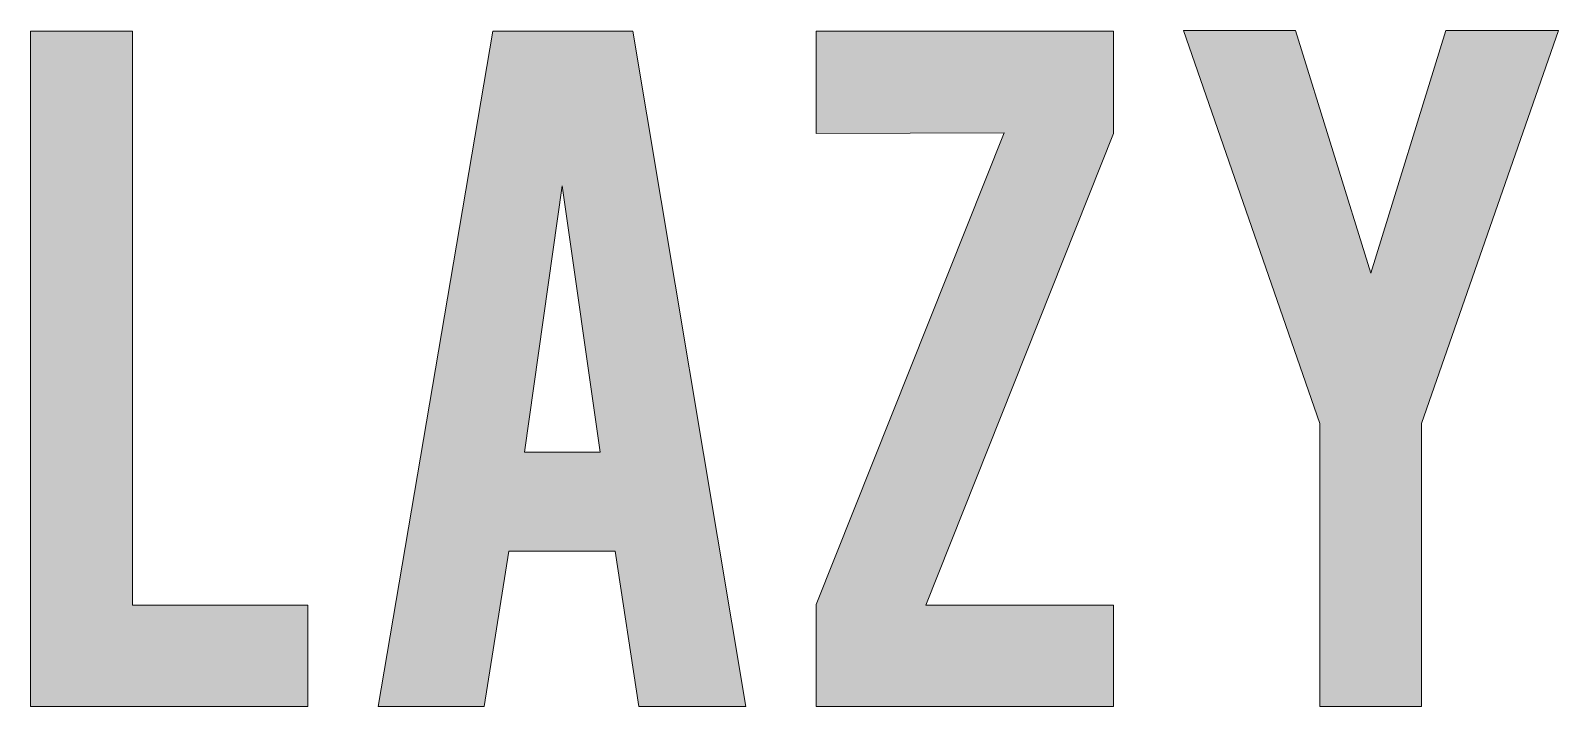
# Model space of a CAD drawing. Header units: inches. Extents: x 241 to 713, y -327 to -200.
# Drawn here: x 240.7 to 385.7, y -290.2 to -226.1 of the extents above; entities that cross this region are included whole.
import ezdxf

# ---------------------------------------------------------------- set-up
doc = ezdxf.new("R2010")
doc.units = ezdxf.units.IN
doc.header["$MEASUREMENT"] = 0
doc.layers.add('Text', color=7, linetype='Continuous')

# ---------------------------------------------------------------- blocks, each defined once
blk = doc.blocks.new('block 6')
at = {"layer": 'Text', "true_color": 0xff6700}
h = blk.add_hatch(color=30, dxfattribs=at)
h.dxf.hatch_style = 2
h.paths.add_polyline_path([(267, -290.25), (240.67, -290.25), (240.67, -226.18), (250.33, -226.18), (250.33, -280.64), (267, -280.64)])
h = blk.add_hatch(color=30, dxfattribs=at)
h.dxf.hatch_style = 2
h.paths.add_polyline_path([(286.06, -275.52), (283.71, -290.25), (273.65, -290.25), (284.54, -226.18), (297.84, -226.18), (308.57, -290.25), (298.41, -290.25), (296.15, -275.52)])
h.paths.add_polyline_path([(291.14, -240.85), (287.56, -266.11), (294.72, -266.11)])
h = blk.add_hatch(color=30, dxfattribs=at)
h.dxf.hatch_style = 2
h.paths.add_polyline_path([(343.45, -226.18), (343.45, -235.89), (325.65, -280.64), (343.45, -280.64), (343.45, -290.25), (315.22, -290.25), (315.22, -280.58), (333.07, -235.84), (315.22, -235.89), (315.22, -226.18)])
h = blk.add_hatch(color=30, dxfattribs=at)
h.dxf.hatch_style = 2
h.paths.add_polyline_path([(363.04, -263.4), (350.1, -226.12), (360.73, -226.12), (367.89, -249.14), (375, -226.12), (385.69, -226.12), (372.7, -263.4), (372.7, -290.25), (363.04, -290.25)])
at = {"layer": 'Text', "lineweight": 0}
for points in [[(267, -290.25), (240.67, -290.25), (240.67, -226.18), (250.33, -226.18), (250.33, -280.64), (267, -280.64), (267, -290.25)], [(286.06, -275.52), (283.71, -290.25), (273.65, -290.25), (284.54, -226.18), (297.84, -226.18), (308.57, -290.25), (298.41, -290.25), (296.15, -275.52), (286.06, -275.52)], [(343.45, -226.18), (343.45, -235.89), (325.65, -280.64), (343.45, -280.64), (343.45, -290.25), (315.22, -290.25), (315.22, -280.58), (333.07, -235.84), (315.22, -235.89), (315.22, -226.18), (343.45, -226.18)], [(363.04, -263.4), (350.1, -226.12), (360.73, -226.12), (367.89, -249.14), (375, -226.12), (385.69, -226.12), (372.7, -263.4), (372.7, -290.25), (363.04, -290.25), (363.04, -263.4)], [(291.14, -240.85), (287.56, -266.11), (294.72, -266.11), (291.14, -240.85)]]:
    blk.add_lwpolyline(points, dxfattribs=at)

msp = doc.modelspace()

# ---------------------------------------------------------------- block references
at = {"layer": 'Text'}
msp.add_blockref('block 6', (0, 0), dxfattribs=at)

doc.saveas('drawing.dxf')
